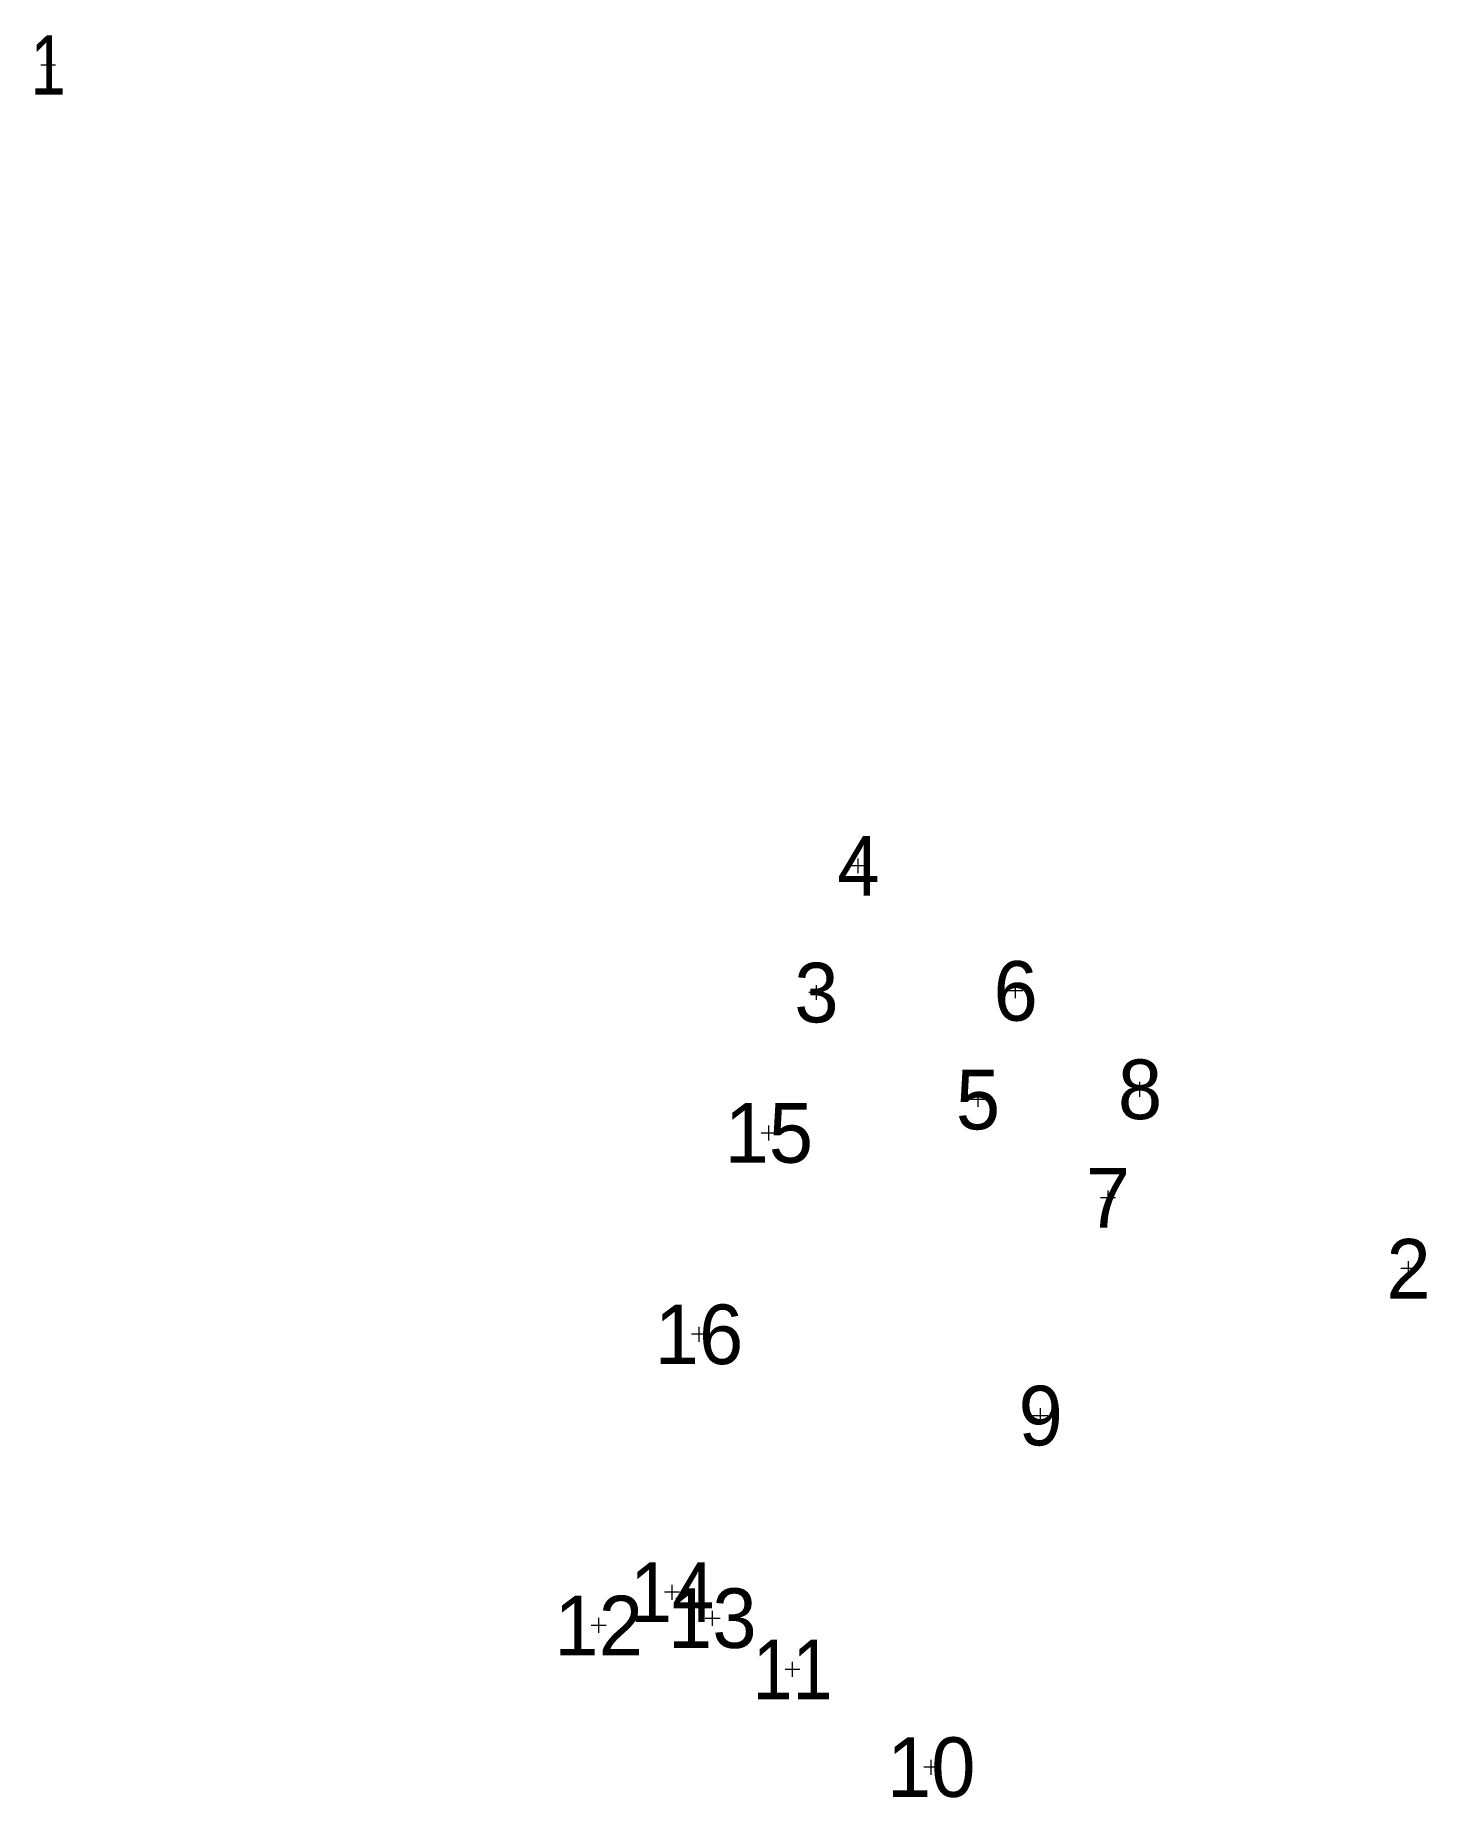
# Model space of a CAD drawing. Header units: metres. Extents: x 536705 to 538291, y 1837631 to 1838963.
# Drawn here: x 538232.6 to 538291, y 1837787.4 to 1837861.4 of the extents above.
import ezdxf
from ezdxf.enums import TextEntityAlignment as Align

# ---------------------------------------------------------------- set-up
doc = ezdxf.new("R2010")
doc.units = ezdxf.units.M
doc.layers.add('11', color=7, linetype='Continuous', lineweight=13)
doc.layers.add('12', color=7, linetype='Continuous')

msp = doc.modelspace()

# ---------------------------------------------------------------- linework, layer by layer
at = {"layer": '11'}
for p, q in [((538233.14, 1837859.81), (538233.14, 1837860.43)), ((538233.45, 1837860.12), (538232.83, 1837860.12)), ((538267.45, 1837826.52), (538266.83, 1837826.52)), ((538267.14, 1837826.21), (538267.14, 1837826.83)), ((538265.7, 1837821.2), (538265.07, 1837821.2)), ((538265.38, 1837820.89), (538265.38, 1837821.51)), ((538274.05, 1837821.27), (538273.42, 1837821.27)), ((538273.74, 1837820.96), (538273.74, 1837821.58)), ((538272.17, 1837816.4), (538272.17, 1837817.02)), ((538279.27, 1837817.14), (538278.65, 1837817.14)), ((538278.96, 1837816.83), (538278.96, 1837817.46)), ((538272.48, 1837816.71), (538271.86, 1837816.71)), ((538263.69, 1837815.3), (538263.06, 1837815.3)), ((538263.38, 1837814.99), (538263.38, 1837815.62)), ((538277.94, 1837812.59), (538277.31, 1837812.59)), ((538277.62, 1837812.28), (538277.62, 1837812.9)), ((538290.54, 1837809.62), (538289.91, 1837809.62)), ((538290.23, 1837809.3), (538290.23, 1837809.93)), ((538260.46, 1837806.55), (538260.46, 1837807.18)), ((538260.77, 1837806.86), (538260.14, 1837806.86)), ((538274.79, 1837803.13), (538274.79, 1837803.76)), ((538275.1, 1837803.44), (538274.47, 1837803.44)), ((538259.33, 1837795.72), (538259.33, 1837796.35)), ((538259.64, 1837796.04), (538259.01, 1837796.04)), ((538256.56, 1837794.64), (538255.93, 1837794.64)), ((538256.25, 1837794.33), (538256.25, 1837794.96)), ((538261.34, 1837794.94), (538260.71, 1837794.94)), ((538261.02, 1837794.63), (538261.02, 1837795.26)), ((538264.38, 1837792.49), (538264.38, 1837793.12)), ((538264.69, 1837792.8), (538264.07, 1837792.8)), ((538270.52, 1837788.7), (538269.89, 1837788.7)), ((538270.2, 1837788.38), (538270.2, 1837789.01))]:
    msp.add_line(p, q, dxfattribs=at)

# ---------------------------------------------------------------- texts
at = {"layer": '12'}
for s, width, p in [('1', 0.8, (538233.14, 1837858.87)), ('4', 0.95, (538267.145, 1837825.27)), ('14', 0.95, (538259.325, 1837794.79)), ('11', 0.9, (538264.38, 1837791.55))]:
    msp.add_text(s, height=2.5, dxfattribs=dict(at, width=width)).set_placement(p, align=Align.CENTER)
for s, p in [('3', (538265.385, 1837819.95)), ('6', (538273.745, 1837820.02)), ('8', (538278.965, 1837815.89)), ('5', (538272.165, 1837815.46)), ('15', (538263.385, 1837814.06)), ('7', (538277.62, 1837811.34)), ('2', (538290.235, 1837808.36)), ('16', (538260.455, 1837805.61)), ('9', (538274.795, 1837802.2)), ('13', (538261.015, 1837793.7)), ('12', (538256.245, 1837793.39)), ('10', (538270.2, 1837787.45))]:
    msp.add_text(s, height=2.5, dxfattribs=at).set_placement(p, align=Align.CENTER)

doc.saveas('drawing.dxf')
